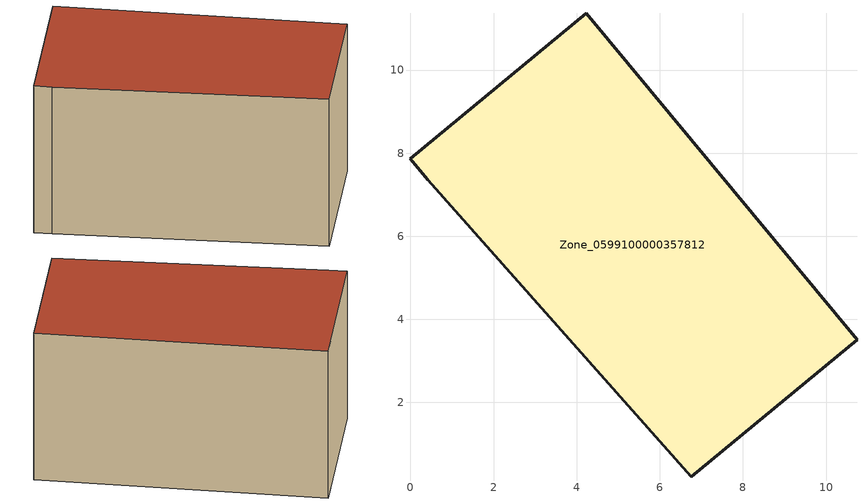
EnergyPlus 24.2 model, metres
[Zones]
Zone_0599100000357812
 floor ground (C_G): 0.41,7.36 0,7.86 4.23,11.37 10.75,3.51 6.76,0.21 z1.97
 wall outside (C_F): 10.75,3.51 4.23,11.37 0,7.86 0.41,7.36 6.76,0.21 10.75,3.51 z1.97:7.81
 roof outside (C_R): 0.41,7.36 6.76,0.21 10.75,3.51 4.23,11.37 0,7.86 z7.81
[BUILDING]
Pand.0599100000357812: North Axis=0; Terrain=City; Loads Convergence Tolerance Value=0.04; Temperature Convergence Tolerance Value=0.4; Solar Distribution=FullExterior; Maximum Number of Warmup Days=25; Minimum Number of Warmup Days=1
[Site:Location]
Rotterdam.The.Hague.AP_ZH_NLD Design_Conditions: Latitude=51.96; Longitude=4.45; Time Zone=1; Elevation=-4.5
[SITE:GROUNDTEMPERATURE:BUILDINGSURFACE]
18, 18, 18, 18, 18, 18, 18, 18, 18, 18, 18, 18
[MATERIAL] Thermal Absorptance=0.9; Solar Absorptance=0.7; Visible Absorptance=0.7
Name | Roughness | Thickness | Conductivity | Density | Specific Heat
G.TC.1992-2005 | MediumSmooth | 0.15 | 0.06 | 540 | 1210
F.TC.1992-2005 | Rough | 0.3 | 0.12 | 1920 | 840
R.TC.1992-2005 | MediumRough | 0.2 | 0.08 | 1500 | 1000
[CONSTRUCTION]
C_G: G.TC.1992-2005
C_F: F.TC.1992-2005
C_R: R.TC.1992-2005
[ZONE]
Zone_0599100000357812: Type=1; Multiplier=1; Ceiling Height=Autocalculate; Volume=Autocalculate; Floor Area=autocalculate; Part of Total Floor Area=Yes
[ZONEINFILTRATION:DESIGNFLOWRATE]
Infil_Zone_0599100000357812: Zone or ZoneList or Space or SpaceList=Zone_0599100000357812; Schedule=AlwaysOn; Design Flow Rate Calculation Method=Flow/Area; Flow Rate per Floor Area=0.0015; Constant Term Coefficient=1; Temperature Term Coefficient=0; Velocity Term Coefficient=0; Velocity Squared Term Coefficient=0
[HVACTEMPLATE:ZONE:IDEALLOADSAIRSYSTEM]
Zone_0599100000357812: Maximum Heating Supply Air Temperature=50; Minimum Cooling Supply Air Temperature=13; Maximum Heating Supply Air Humidity Ratio=0.0156; Minimum Cooling Supply Air Humidity Ratio=0.0077; Heating Limit=NoLimit; Cooling Limit=NoLimit; Dehumidification Control Type=ConstantSensibleHeatRatio; Cooling Sensible Heat Ratio=0.7; Dehumidification Setpoint=60; Humidification Control Type=None; Humidification Setpoint=30; Outdoor Air Method=None; Outdoor Air Flow Rate per Person=0.00944; Outdoor Air Flow Rate per Zone Floor Area=0; Outdoor Air Flow Rate per Zone=0; Demand Controlled Ventilation Type=None; Outdoor Air Economizer Type=NoEconomizer; Heat Recovery Type=None; Sensible Heat Recovery Effectiveness=0.7; Latent Heat Recovery Effectiveness=0.65
[ZONECONTROL:THERMOSTAT]
ThermostatControl_Zone_0599100000357812: Zone or ZoneList=Zone_0599100000357812; Control Type Schedule=DualSetpointControlType; Control 1=Thermostat_Zone_0599100000357812; Temperature Difference Between Cutout And Setpoint=0
[THERMOSTATSETPOINT:DUALSETPOINT]
Thermostat_Zone_0599100000357812: Heating Setpoint Temperature Schedule=HeatingSetpoint_Zone_0599100000357812; Cooling Setpoint Temperature Schedule=CoolingSetpoint_Zone_0599100000357812
[SCHEDULE:COMPACT]
HeatingSetpoint_Zone_0599100000357812: Through: 12/31, For: AllDays, Until: 24:00, 21
CoolingSetpoint_Zone_0599100000357812: Through: 12/31, For: AllDays, Until: 24:00, 24
DualSetpointControlType: Through: 12/31, For: AllDays, Until: 24:00, 4
AlwaysOn: Through: 12/31, For: AllDays, Until: 24:00, 1
